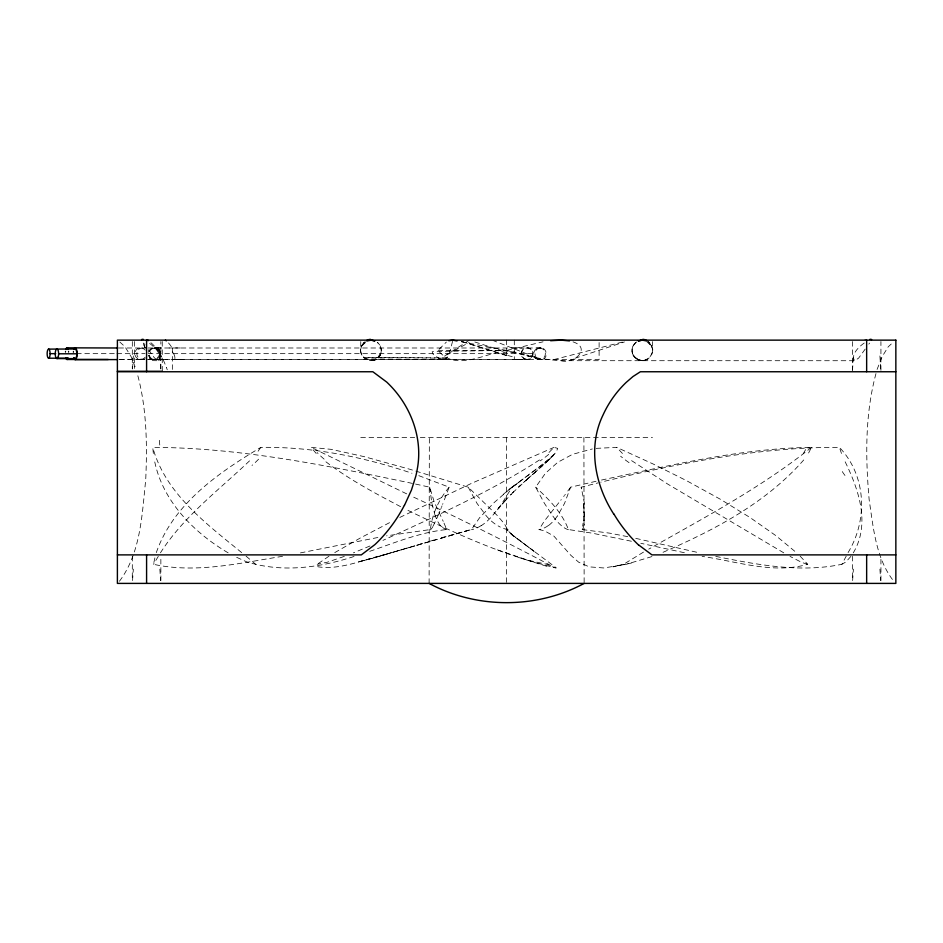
<?xml version="1.0" encoding="UTF-8"?>
<svg xmlns="http://www.w3.org/2000/svg" width="943" height="943" viewBox="0 0 943 943"><rect width="100%" height="100%" fill="white"/><g stroke="black" fill="none" stroke-linecap="round" stroke-linejoin="round"><path stroke-width="0.71" stroke-dasharray="4.71 3.54" d="M380.96 352.847C381.42 350.937 381.326 348.886 380.666 347.036C380.724 345.209 376.186 341.319 377.377 342.38C380.489 344.808 381.939 349.11 380.937 352.93C376.823 369.786 351.338 354.957 363.786 343.04A20.18 13.544 45.8 0 1 364.823 341.672M429.112 583.399L429.348 437.446M360.768 341.602C360.603 359.813 359.248 344.124 365.283 341.814L361.629 346.093L365.495 342.533M646.792 341.649L651.625 346.093L648.23 341.991L649.126 342.71L651.354 345.551L652.438 348.721L652.403 352.317M652.58 350.537L651.908 354.096L650.033 357.197L646.933 359.637L642.996 360.697L643.892 360.591M132.326 341.578L132.291 368.878M160.888 368.878L160.852 341.578M852.389 341.578L852.389 370.316M880.927 370.316L880.927 341.578M132.326 556.311L132.291 580.546M160.888 580.546L160.852 556.311M852.389 556.311L852.354 580.546M880.962 580.546L880.927 556.311M132.539 368.878L133.34 355.947M852.519 370.316L853.403 355.947M132.55 580.546L133.34 569.148M852.625 580.546L853.403 569.148M160.334 355.334L159.697 357.102L160.77 353.79L159.45 350.101L157.292 348.45L154.322 347.991C148.593 348.486 147.261 356.925 152.601 359.13L155.548 359.601L159.744 357.102L160.286 352.069L158.636 348.45L160.286 352.069L157.87 348.45L154.593 347.991L156.503 347.955M627.72 536.65L609.767 533.172L582.161 529.542L583.08 523.153M583.411 520.807L584.33 502.772L581.194 487.189L597.921 482.922M527.408 359.495L524.673 358.8C520.654 356.713 520.654 350.607 524.673 348.521L527.408 347.837L530.143 348.521C534.139 350.596 534.139 356.725 530.143 358.8L527.408 359.495L147.438 359.613M159.508 357.102L159.402 350.101L157.87 348.45M636.49 341.932C631.893 344.879 630.608 351.645 633.708 356.1M632.14 348.721L632.058 351.503M282.523 556.323C240.135 563.006 196.215 573.721 153.473 564.291L155.277 556.17M452.557 341.342L449.292 353.943L445.815 359.2L443.08 359.754L439.179 358.635L433.026 354.085L432.177 351.739L435.914 351.409L506.627 350.431L541.306 359.601C549.451 358.918 546.775 345.786 539.078 348.191L540.091 347.991L539.078 348.191M652.356 352.564L649.527 357.739L644.258 360.532M632.281 348.038L632.906 346.199M875.976 373.593C864.931 414.578 865.45 457.779 869.163 499.766C873.371 527.561 875.693 558.492 893.811 581.265M380.889 353.118L377.035 358.729L370.634 360.709M596.047 481.284L570.598 487.189L564.551 503.373L557.49 515.986M156.314 552.61C173.135 503.975 218.564 472.655 260.834 447.371C312.274 446.628 363.373 456.825 411.961 473.256M159.19 357.963L159.485 357.102M418.786 475.649L449.139 487.189L443.328 502.584M442.939 503.574L442.632 504.364M601.516 480.046C670.721 465.37 740.396 448.361 811.499 447.371L808.351 453.477M877.073 369.456L882.141 356.666L888.271 346.741L893.434 342.026M442.008 505.931L441.701 506.709M441.395 507.475L440.923 508.631M439.851 511.271L438.919 513.487M438.613 514.206L437.847 515.986A49.814 7.874 -73.4 0 1 433.179 525.84M148.228 352.246C149.159 348.922 152.919 347.059 156.137 348.45C166.098 353.354 151.976 366.002 148.275 355.523M633.012 345.998L636.348 342.026M848.075 552.61C867.961 520.029 866.487 475.649 839.411 447.371C758.632 446.982 678.854 463.178 600.703 482.215M715.749 556.394C757.017 564.633 799.982 573.061 841.875 564.291L846.201 556.17M511.707 487.401L541.388 465.618L555.25 453.3L552.126 456.718M260.834 447.371L256.508 453.477M509.727 490.949L501.122 504.753L492.258 515.986A49.814 41.763 -58.9 0 1 481.178 525.746M158.294 556.382L153.473 564.291M379.298 356.442L380.288 354.768L374.489 360.096L370.917 360.721L375.88 359.46L374.489 360.096L377.837 358.081L380.288 354.768M561.486 525.758A49.814 27.547 70.2 0 1 552.775 515.951L544.571 503.574L535.636 487.189L545.443 473.256L557.737 462.306L572.519 454.337L592.334 448.962M853.285 552.846C870.967 523.377 858.201 488.144 844.256 459.948M160.44 552.846C183.873 516.057 219.377 489.723 250.496 459.948M361.629 346.093L363.397 343.441L367.428 340.765M865.202 349.099L858.649 358.081L854.782 360.721L558.704 360.697L540.127 358.517L513.086 352.14M570.598 487.189L565.788 493.755M850.916 556.382L845.859 561.993L841.875 564.291M441.56 537.734L471.476 529.542L479.527 517.825L494.273 502.454L508.878 489.782L549.038 459.312L556.052 452.345L557.702 448.361L554.001 447.371L548.013 453.477M565.328 494.368L564.857 494.981M564.385 495.594L563.678 496.513M868.798 344.101L869.587 343.075M560.767 500.238L561.262 499.613M558.763 502.772L544.524 520.807L539.019 529.542L544.748 530.944L553.859 536.072L570.774 555.262L578.672 562.205L589.222 566.861L603.744 567.969L626.046 564.35L652.556 556.382M803.731 459.948C766.034 503.067 713.615 530.461 661.762 552.846M497.444 509.774L506.65 498.93L498.187 508.807L501.759 504.54M449.139 487.189C439.073 499.153 432.059 513.923 430.409 529.542L386.571 535.836M506.391 350.49C484.572 353.472 455.198 372.014 438.082 350.325L446.369 342.05M119.431 581.265C140.908 552.681 142.016 514.324 145.705 480.046C147.297 444.471 146.825 408.13 137.265 373.593M504.835 501.016L513.758 491.645L510.623 494.886M553.164 455.634L546.068 462.53M549.816 459.029L534.174 473.08M512.579 492.835L529.011 477.594L525.546 480.73M545.007 463.52L548.661 460.125M519.982 485.798L518.662 487.012L524.815 481.39M539.09 468.801L543.934 464.498M526.277 480.058L536.154 471.347M532.477 474.6L538.123 469.661M527.726 478.714L531.616 475.355M503.256 494.368L511.825 487.189M145.269 357.161L143.36 358.8L140.625 359.495L137.878 358.8C133.882 356.725 133.882 350.596 137.878 348.521L140.625 347.837L143.36 348.521L145.269 350.159M811.499 447.371C761.331 487.39 704.421 517.695 648.737 549.144M508.878 489.782L518.933 482.215L512.155 487.201M363.444 560.637L375.75 557.372L357.314 562.205L388.469 553.8C365.389 558.551 341.779 570.338 317.991 566.814L317.202 564.291L329.036 556.17M548.225 525.616L547.871 525.864A28.632 25.402 51 0 1 539.054 529.648M539.479 459.948C490.183 491.916 436.232 515.927 382.952 540.374M469.26 340.211L444.141 356.36L469.26 342.368M864.224 343.04C859.273 346.423 850.645 354.344 854.499 360.686M481.119 525.616L480.73 525.864A28.632 23.858 -58.3 0 1 471.488 529.695M334.765 552.61L360.297 538.005L392.465 521.137M643.503 552.103L623.571 564.291L612.903 566.814L631.562 563.018M399.797 517.436L471.854 483.205L554.001 447.371M647.959 359.035L643.209 360.674M561.085 360.721C573.945 364.352 592.004 348.073 572.955 341.826M369.951 545.997L353.413 552.846M539.844 347.991C533.278 348.827 533.502 359.059 540.08 359.601A6.212 6.035 79.7 0 0 541.306 359.601L493.507 340.682M344.313 556.382L327.15 562.264L317.202 564.291M800.159 556.17L807.727 564.291C773.189 574.299 736.648 561.321 702.111 556.394M369.727 551.325C394.952 542.72 419.977 532.265 446.723 529.542L443.41 521.703M151.835 348.851L154.346 347.991L157.292 348.45M574.9 358.281L624.419 341.955M354.026 556.488C322.518 566.767 288.369 572.047 255.683 564.291L247.573 562.264L234.571 556.382M416.688 545.266L470.569 529.707L376.304 557.148L423.218 543.286M429.56 541.353L435.69 539.502M412.28 546.751L414.531 546.08M410.028 547.282L369.786 558.951M441.972 359.519L446.652 358.222L363.338 357.362L361.334 354.096L360.662 350.537M506.851 350.372L543.05 341.814M553.8 359.601L622.875 341.944M145.328 358.8L142.593 359.495L139.859 358.8C135.816 356.725 135.816 350.596 139.859 348.521L142.593 347.837L145.328 348.521M158.742 360.686C162.609 354.344 153.98 346.423 149.029 343.04M507.605 351.704L504.741 352.352A19.744 19.591 -9.1 0 0 504.316 352.482L503.963 352.576A7.744 7.733 0.5 0 0 503.22 352.847L503.091 352.906A2.263 2.251 0 0 0 502.383 353.366M541.247 359.601L542.579 359.318M300.428 552.904L379.652 537.133M596.129 448.361L616.734 447.371L653.393 464.109L686.363 480.565L720.322 499.236L749.909 517.436L775.853 535.636L796.399 552.61M642.713 360.709L637.02 359.271L633.001 354.851L638.765 360.096L642.442 360.721M539.974 359.613L541.023 359.601M540.374 359.601L538.253 359.625L541.306 359.601L526.783 355.605M156.833 359.625L153.426 359.589M169.092 347.991L172.321 347.955M157.057 359.625L157.693 359.613M149.112 359.613L152.566 359.601M181.41 359.601L174.196 359.601A7.32 3.077 64.4 0 1 172.769 359.283M536.508 347.991L541.412 348.002M159.143 359.613L166.781 359.601M118.794 347.991L145.363 347.991M148.145 347.991L540.115 347.991M512.202 347.991L522.304 347.979M76.56 353.66L115.789 353.66M116.991 353.66L145.081 353.66M148.299 353.66L533.219 353.66M119.926 359.495L144.503 359.495M119.124 359.601L144.644 359.601M148.64 359.601L172.345 359.601M174.196 359.601L599.111 359.601L599.111 340.14M360.756 437.446L414.684 437.446M420.307 437.446L652.485 437.446M153.344 453.477L152.754 447.371C241.043 447.654 328.081 465.795 414.154 483.771M316.2 453.477L311.143 447.371L331.311 449.363L364.222 456.66L409.863 469.272L468.235 487.189L497.35 515.585L504.446 523.895L508.371 530.944L511.684 534.551L556.37 567.934C503.916 555.887 454.455 533.043 406.174 509.491M438.082 350.325L506.627 350.431L506.627 340.14M158.907 347.991L155.489 347.979M515.031 359.601L522.222 359.625M139.753 359.601L145.505 359.613M175.622 347.955L182.765 347.991M156.75 347.955L164.117 347.991M447.206 357.892L363.338 357.362L366.697 359.79L370.493 360.709M442.338 359.601L365.024 358.859L369.644 360.639M807.727 564.291L801.963 562.523L790.01 556.382M152.601 359.13L155.512 359.601M461.292 341.767L506.627 350.431M461.41 341.425L507.676 355.629M506.426 355.37L505.813 355.24M684.37 552.728L640.792 543.286M635.747 538.359L699.364 552.846M631.397 541.247L592.228 533.172L568.429 529.542C562.063 512.544 548.85 499.142 535.636 487.189M415.568 484.077L429.737 487.189L434.193 501.817L443.234 521.338M506.851 350.49L510.599 351.48M546.928 566.366L516.564 556.806M462.813 341.861L503.373 354.544A3.678 3.678 0 0 1 502.584 354.144M474.836 341.991L501.346 350.419M497.48 549.863L528.021 560.248L546.846 564.291L555.403 567.969C508.477 542.909 460.667 518.886 412.291 496.548M505.554 552.846L508.407 553.895M406.681 493.861L311.143 447.371M400.622 506.674C374.006 492.741 347.272 478.478 323.508 459.948M783.774 552.846L667.774 484.113L630.525 459.948M228.147 552.846C193.61 532.512 162.031 500.615 154.369 459.948M645.825 340.765C653.817 340.8 653.039 361.263 652.473 341.602M241.656 552.61C206.328 523.66 165.355 493.554 152.754 447.371M246.088 556.17L255.683 564.291M622.451 453.477L616.734 447.371M119.82 342.026L124.983 346.741L131.112 356.666L136.169 369.456M143.654 343.075L144.998 344.82M633.814 356.265L637.562 359.566L642.324 360.721L637.397 359.483L638.765 360.096L635.405 358.081L632.965 354.768L634.38 357.008M148.499 349.77L154.593 358.081L158.459 360.721L151.069 360.627L148.746 355.57M651.625 346.093L649.456 343.04A20.18 13.544 -45.8 0 0 648.419 341.672M159.273 352.599L157.564 350.053A43.932 43.932 0 0 0 155.053 346.847A30.801 30.801 0 0 0 149.595 341.72M468.235 487.189L477.005 503.373L486.364 515.986A49.814 47.704 11.3 0 0 497.609 525.734M148.652 355.37L151.069 360.615M159.461 350.101L159.744 352.069M841.474 453.477L839.411 447.371M632.694 354.155L632.093 351.774M166.475 367.629L167.265 369.809M435.23 515.986L431.859 503.373L429.737 487.189M581.194 487.189L581.454 488.863M583.434 503.574L584.412 515.986M879.913 569.148L880.691 580.546M159.85 569.148L160.628 580.546M879.913 355.947L880.797 370.316M159.85 355.947L160.64 368.878M583.906 437.446L584.141 583.399M514.3 340.14L514.3 359.601M506.627 351.916L506.627 355.405M506.627 437.446L506.627 583.399M172.345 348.215L172.345 371.271M162.255 341.555L162.255 371.271M134.401 341.555L134.401 368.442M583.788 525.51A28.632 7.815 72.5 0 1 582.149 529.518M844.975 475.461A121.47 27.477 82.2 0 1 841.816 470.828M584.33 515.856A49.814 13.355 73 0 1 584.023 525.675M568.452 529.73A28.632 15.654 69.7 0 1 561.792 526.017M629.064 462.659A121.47 108.799 72.7 0 1 620.612 456.212M508.124 529.671A28.632 27.335 12.1 0 1 498.093 525.876M324.109 459.123A121.47 108.186 -73.1 0 1 317.048 452.499M446.699 529.624A28.632 18.436 -67.7 0 1 440.888 525.746M159.756 445.025A121.47 26.109 -82.2 0 1 159.332 438.401M440.534 525.711A49.814 31.944 -68.4 0 1 435.324 515.904M432.943 526.524A28.632 4.35 -72.9 0 1 430.314 529.895M258.582 459.206A121.47 75.629 -80.3 0 1 252.005 465.441M805.628 449.563A121.47 74.521 80.4 0 1 801.515 456.271M557.396 515.915A49.814 44.203 52.3 0 1 548.307 525.722M548.755 454.349A121.47 120.409 2.5 0 1 540.15 460.891M514.925 351.562A56.769 54.611 -9.3 0 1 507.994 353.495M507.699 355.511A51.205 48.659 10.8 0 1 514.336 357.409M505.79 355.334A17.669 17.634 3 0 1 503.397 354.674M73.118 352.246A5.835 2.075 90 0 1 73.224 351.385M73.471 352.47A4.809 1.709 90 0 1 73.684 351.161M173.889 354.096A5.222 2.204 64.7 0 1 174.302 359.802M172.345 351.928A8.122 4.102 58.1 0 1 173.736 353.778M168.502 342.946A33.241 27.488 -90 0 1 172.31 348.25M159.355 352.541A85.813 85.813 0 0 1 166.404 367.652M147.815 339.515A20.18 10.727 52.4 0 1 148.57 339.869M864.672 339.869A20.18 10.727 -52.4 0 1 865.815 339.35M65.22 352.034A5.823 1.886 90 0 1 65.338 351.102M68.733 351.102A5.823 1.886 90 0 1 68.851 352.034M68.273 351.173A4.55 1.473 -90 0 1 68.45 352.411M65.621 352.411A4.55 1.473 -90 0 1 65.798 351.173M159.827 353.79L159.768 355.334L159.827 353.79M534.009 551.325L509.633 532.819L534.009 551.325M513.428 536.072L506.132 529.035L513.428 536.072M145.257 347.979L142.935 342.922L145.257 347.979M536.65 358.847A5.835 5.835 0 0 0 545.408 353.79A5.835 5.835 0 0 0 536.65 348.733A5.835 5.835 0 0 0 536.65 358.847M524.002 358.705A5.823 5.823 0 0 0 532.736 353.66A5.823 5.823 0 0 0 524.002 348.615A5.823 5.823 0 0 0 524.002 358.705"/><path stroke-width="1.41" d="M404.453 505.413L411.478 489.983L415.804 476.156A105.086 105.086 0 0 0 417.289 469.036C423.136 438.047 410.665 405.573 388.481 383.789A110.036 110.036 0 0 0 386.701 382.068L372.85 371.754L117.392 371.754M584.141 583.399C536.626 609.06 476.616 609.06 429.112 583.399M638.376 340.918L642.23 340.14L646.132 340.859M638.34 340.918L642.148 340.14M366.874 340.965L371.377 340.14M448.833 340.741L452.793 340.14L457.037 340.953M550.618 340.729L561.238 340.14L569.478 340.918M67.036 347.837L117.734 347.991M67.036 358.21L48.623 358.21A4.55 1.473 90 0 1 47.15 353.66A4.55 1.473 -90 0 1 48.623 349.11L75.11 348.993M48.623 349.11A4.55 1.473 -90 0 1 50.097 353.66L55.767 353.66M58.631 353.79L76.819 353.79A4.809 1.709 -90 0 1 75.923 358.022A4.809 1.709 -90 0 1 74.179 357.81M56.922 358.599L75.11 358.599M67.036 359.495L108.209 359.495M73.66 357.963A5.835 2.075 90 0 0 75.334 359.601L117.533 359.601M117.392 371.271L162.255 371.271M895.85 371.754L640.391 371.754L632.965 376.552L626.235 382.363A110.979 110.979 0 0 0 622.863 385.722A105.274 105.274 0 0 0 602.99 415.097C587.524 446.911 595.057 485.056 613.61 513.864M117.392 554.885L361.31 554.885L374.913 544.594A155.701 155.701 0 0 0 378.756 540.846A149.748 149.748 0 0 0 404.347 505.365M895.85 554.885L651.943 554.885L639.012 545.207M370.988 340.14L374.89 340.918L371.436 340.152M165.402 340.14L166.322 340.859M866.652 340.14L866.652 371.754M866.652 554.885L866.652 583.399M146.589 340.14L146.589 371.754M146.589 554.885L146.589 583.399M75.334 359.601A5.835 2.075 -90 0 0 77.185 353.189A5.835 2.075 -90 0 0 74.898 347.991A5.835 2.075 90 0 0 73.825 349.216M74.485 349.323A4.809 1.709 90 0 1 76.819 353.79M642.796 339.339A9.819 5.788 -20.8 0 1 646.509 340.506M147.167 340.081A30.801 30.801 0 0 1 148.157 340.706M141.591 339.657A9.819 2.817 38 0 1 143.43 339.409M366.733 340.506A9.819 5.788 20.8 0 1 370.458 339.339M869.823 339.409A9.819 2.817 -38 0 1 871.662 339.657M638.894 545.337A145.976 145.976 0 0 1 613.752 513.782M68.273 358.057A5.823 1.886 -90 0 1 65.786 358.057M65.786 349.275A5.823 1.886 90 0 1 68.273 349.275M66.493 349.429A4.55 1.473 -90 0 1 67.578 349.429M67.578 357.892A4.55 1.473 90 0 1 66.493 357.892M50.097 353.66A4.55 1.473 90 0 1 48.623 358.21M895.85 340.14L117.392 340.14L117.392 583.399L895.85 583.399L895.85 340.14M58.325 356.56A4.809 1.709 -90 0 0 57.075 349.004A4.809 1.709 -90 0 0 55.378 355.806A4.809 1.709 -90 0 0 58.325 356.56"/></g></svg>
